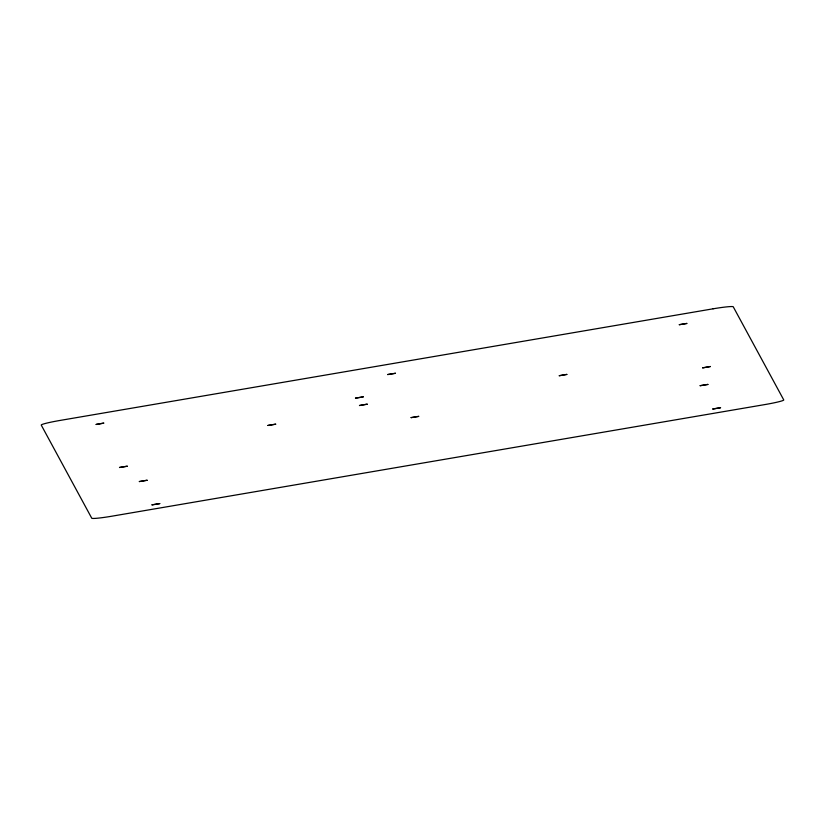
<?xml version="1.0" encoding="UTF-8"?>
<svg xmlns="http://www.w3.org/2000/svg" width="825" height="825" viewBox="0 0 825 825"><rect width="100%" height="100%" fill="white"/><g stroke="black" fill="none" stroke-linecap="round" stroke-linejoin="round"><path stroke-width="1.24" d="M96.123 424.411L103.898 423.101L96.185 424.463M367.197 404.188L359.442 405.518L367.197 404.168M566.837 374.437L559.092 375.736L566.847 374.395M702.632 367.826L710.408 366.517L702.694 367.878M119.512 467.476L127.267 466.218L119.512 467.476M139.353 481.552L147.108 480.263L139.353 481.552M151.996 504.859L159.751 503.601L151.996 504.859M267.919 425.452L275.674 424.184L267.919 425.452M355.482 398.145L363.237 396.866L355.482 398.145M387.709 374.55L395.464 373.282L387.709 374.55M411.087 417.636L418.842 416.357L411.118 417.615M679.284 324.71L687.039 323.421L679.326 324.679M700.147 385.688L707.902 384.429L700.147 385.688M712.79 409.004L720.545 407.715L712.79 409.004M713.099 308.808L59.977 420.451A19.728 1.413 -9.6 0 0 41.25 425.081L91.75 518.203A19.728 1.413 -9.6 0 0 111.901 516.192L765.023 404.549A19.728 1.413 -9.6 0 0 783.75 399.919L733.25 306.797A19.728 1.413 -9.6 0 0 713.099 308.808"/></g></svg>
